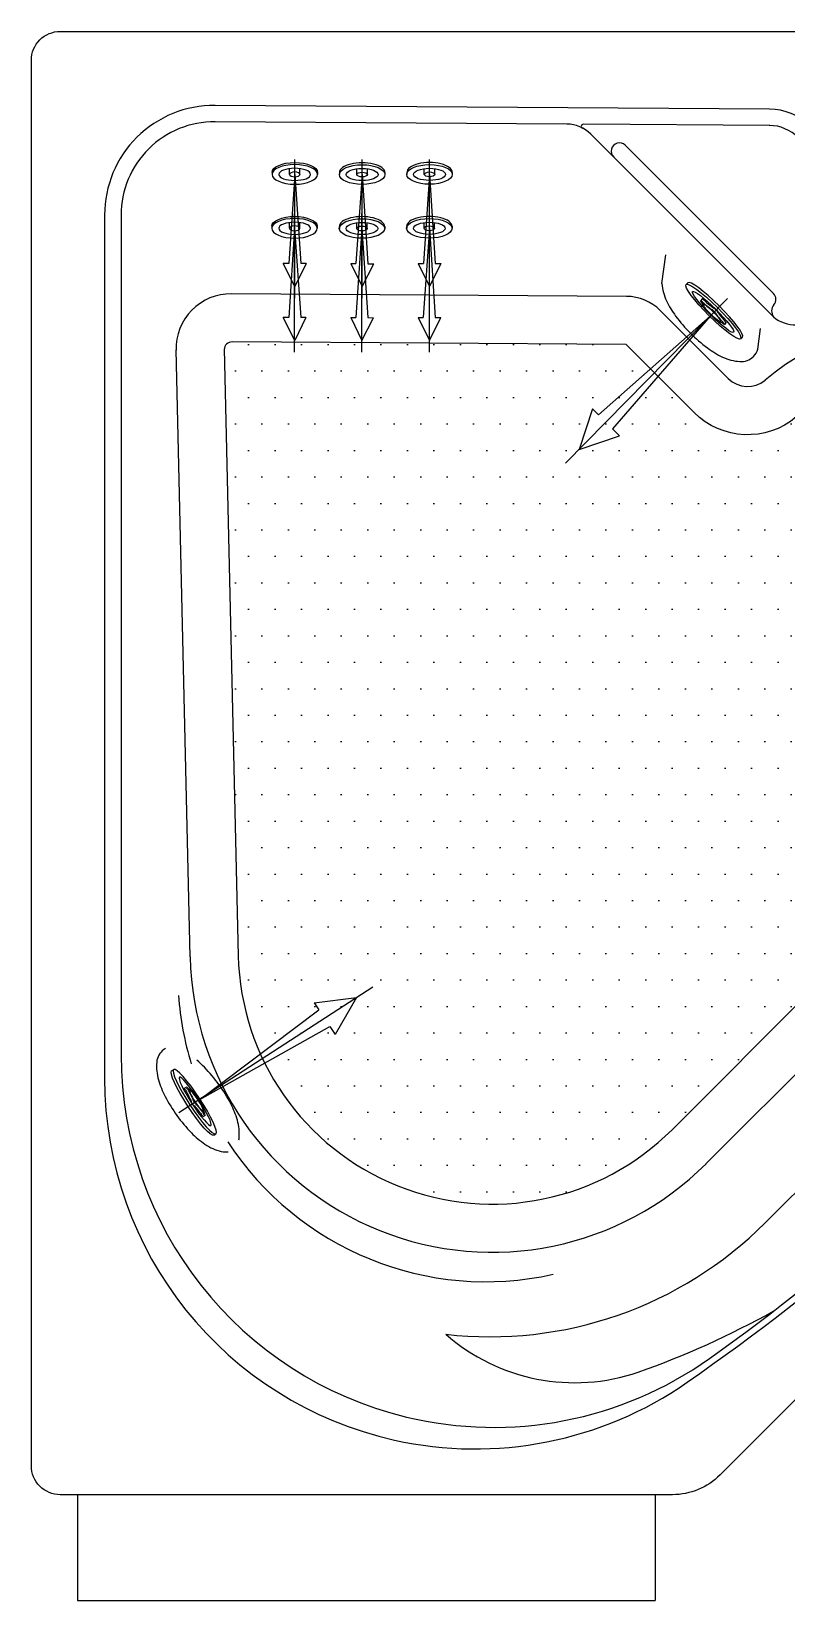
# Model space of a CAD drawing. Header units: millimetres. Extents: x -1264.83 to -1263.2, y 2202.79 to 2204.42.
# Drawn here: x -1264.825 to -1264.041, y 2202.794 to 2204.424 of the extents above; entities that cross this region are included whole.
import ezdxf

# ---------------------------------------------------------------- set-up
doc = ezdxf.new("R2010")
doc.units = ezdxf.units.MM
doc.header["$LTSCALE"] = 10
doc.linetypes.add('HIDDEN', pattern=[0.375, 0.25, -0.125])
doc.layers.add('jacuzzi', color=1, linetype='Continuous')
doc.layers.add('LCOTA02', color=1, linetype='Continuous')

# ---------------------------------------------------------------- blocks, each defined once
blk = doc.blocks.new('*E2')
at = {"layer": 'LCOTA02', "extrusion": (0, 0, -1)}
for centre, start_param, end_param in [((-0.14, 1.57), -1.378279, 0), ((-0.13, -1.4), 3.141593, 4.519872)]:
    blk.add_ellipse(centre, major_axis=(-0.001, 0.268), ratio=0.15, start_param=start_param, end_param=end_param, dxfattribs=at)

msp = doc.modelspace()

# ---------------------------------------------------------------- hatches: boundary and pattern name
at = {"layer": 'jacuzzi'}
h = msp.add_hatch(dxfattribs=at)
h.set_pattern_fill('DOTS', color=256, scale=0.44, style=0)
h.set_pattern_definition([(0, (-1257.381005, 2198.406658), (0.01375, 0.0275), [0, -0.0275])])
edge = h.paths.add_edge_path()
edge.add_line((-1264.6251, 2204.0946), (-1264.6105, 2203.4642))
edge.add_arc((-1264.3466, 2203.4703), 0.264, 181.3235, 315)
edge.add_line((-1264.1599, 2203.2836), (-1264.0151, 2203.4284))
edge.add_arc((-1264.0504, 2203.4638), 0.05, 315, 398.0777)
edge.add_arc((-1263.9595, 2203.535), 0.0655, 51.9223, 218.0777, ccw=False)
edge.add_arc((-1263.8883, 2203.6259), 0.05, 231.9223, 315)
edge.add_line((-1263.8529, 2203.5906), (-1263.7382, 2203.7053))
edge.add_arc((-1263.8913, 2203.8584), 0.2165, 315, 490.1048)
edge.add_arc((-1264.0814, 2204.084), 0.0785, 225, 310.1048, ccw=False)
edge.add_line((-1264.1369, 2204.0285), (-1264.2075, 2204.0991))
edge.add_line((-1264.2075, 2204.0991), (-1264.617, 2204.1019))
edge.add_arc((-1264.6171, 2204.0939), 0.008, 89.6155, 180)

# ---------------------------------------------------------------- linework, layer by layer
for p, q in [((-1264.0587, 2204.3437), (-1264.6346, 2204.3476)), ((-1264.2693, 2204.3281), (-1264.6346, 2204.3306)), ((-1264.0581, 2204.3267), (-1264.252, 2204.328)), ((-1264.0545, 2204.128), (-1264.2443, 2204.3177)), ((-1264.0544, 2204.1521), (-1264.2085, 2204.3061)), ((-1264.5518, 2204.1475), (-1264.5518, 2204.2914)), ((-1264.4818, 2204.1473), (-1264.4818, 2204.2913)), ((-1264.4118, 2204.1475), (-1264.4118, 2204.2914)), ((-1264.5754, 2204.278), (-1264.5754, 2204.2759)), ((-1264.5518, 2204.2759), (-1264.5578, 2204.1832)), ((-1264.5573, 2204.2759), (-1264.5573, 2204.2818)), ((-1264.5518, 2204.2759), (-1264.5455, 2204.1833)), ((-1264.5464, 2204.2759), (-1264.5464, 2204.2818)), ((-1264.5283, 2204.278), (-1264.5283, 2204.2759)), ((-1264.5054, 2204.2778), (-1264.5054, 2204.2757)), ((-1264.4818, 2204.2757), (-1264.4882, 2204.1832)), ((-1264.4873, 2204.2757), (-1264.4873, 2204.2817)), ((-1264.4818, 2204.2757), (-1264.4759, 2204.1831)), ((-1264.4764, 2204.2757), (-1264.4764, 2204.2817)), ((-1264.4583, 2204.2778), (-1264.4583, 2204.2757)), ((-1264.4354, 2204.278), (-1264.4354, 2204.2759)), ((-1264.4118, 2204.2759), (-1264.4182, 2204.1833)), ((-1264.4173, 2204.2759), (-1264.4173, 2204.2818)), ((-1264.4118, 2204.2759), (-1264.4059, 2204.1832)), ((-1264.4064, 2204.2759), (-1264.4064, 2204.2818)), ((-1264.3883, 2204.278), (-1264.3883, 2204.2759)), ((-1264.7494, 2204.2336), (-1264.7494, 2203.337)), ((-1264.7322, 2204.2336), (-1264.7322, 2203.3614)), ((-1264.5755, 2204.222), (-1264.5755, 2204.2199)), ((-1264.552, 2204.2199), (-1264.5579, 2204.1272)), ((-1264.5574, 2204.2199), (-1264.5574, 2204.2258)), ((-1264.552, 2204.0914), (-1264.552, 2204.2354)), ((-1264.552, 2204.2199), (-1264.5456, 2204.1273)), ((-1264.5465, 2204.2199), (-1264.5465, 2204.2258)), ((-1264.5284, 2204.222), (-1264.5284, 2204.2199)), ((-1264.5055, 2204.2218), (-1264.5055, 2204.2197)), ((-1264.482, 2204.2197), (-1264.4883, 2204.1271)), ((-1264.4874, 2204.2197), (-1264.4874, 2204.2256)), ((-1264.482, 2204.0913), (-1264.482, 2204.2353)), ((-1264.482, 2204.2197), (-1264.476, 2204.1271)), ((-1264.4765, 2204.2197), (-1264.4765, 2204.2256)), ((-1264.4584, 2204.2218), (-1264.4584, 2204.2197)), ((-1264.4355, 2204.222), (-1264.4355, 2204.2199)), ((-1264.412, 2204.2199), (-1264.4183, 2204.1273)), ((-1264.4174, 2204.2199), (-1264.4174, 2204.2258)), ((-1264.412, 2204.0914), (-1264.412, 2204.2354)), ((-1264.412, 2204.2199), (-1264.406, 2204.1272)), ((-1264.4065, 2204.2199), (-1264.4065, 2204.2258)), ((-1264.3884, 2204.222), (-1264.3884, 2204.2199)), ((-1264.1704, 2204.1625), (-1264.1662, 2204.1923)), ((-1264.5518, 2204.1595), (-1264.5639, 2204.1832)), ((-1264.5578, 2204.1832), (-1264.5639, 2204.1832)), ((-1264.5401, 2204.1833), (-1264.5518, 2204.1595)), ((-1264.5401, 2204.1833), (-1264.5455, 2204.1833)), ((-1264.4936, 2204.1832), (-1264.4882, 2204.1832)), ((-1264.4936, 2204.1832), (-1264.4819, 2204.1593)), ((-1264.4819, 2204.1593), (-1264.4698, 2204.183)), ((-1264.4759, 2204.1831), (-1264.4698, 2204.183)), ((-1264.4236, 2204.1833), (-1264.4182, 2204.1833)), ((-1264.4236, 2204.1833), (-1264.4119, 2204.1595)), ((-1264.4119, 2204.1595), (-1264.3998, 2204.1832)), ((-1264.4059, 2204.1832), (-1264.3998, 2204.1832)), ((-1264.1435, 2204.1633), (-1264.1452, 2204.1615)), ((-1264.2072, 2204.1491), (-1264.6176, 2204.1519)), ((-1264.2704, 2203.976), (-1264.1021, 2204.1471)), ((-1264.1284, 2204.1465), (-1264.1303, 2204.1446)), ((-1264.5519, 2204.1034), (-1264.564, 2204.1272)), ((-1264.5579, 2204.1272), (-1264.564, 2204.1272)), ((-1264.5402, 2204.1273), (-1264.5519, 2204.1034)), ((-1264.5402, 2204.1273), (-1264.5456, 2204.1273)), ((-1264.4937, 2204.1272), (-1264.4883, 2204.1271)), ((-1264.4937, 2204.1272), (-1264.482, 2204.1033)), ((-1264.482, 2204.1033), (-1264.4699, 2204.127)), ((-1264.476, 2204.1271), (-1264.4699, 2204.127)), ((-1264.4237, 2204.1273), (-1264.4183, 2204.1273)), ((-1264.4237, 2204.1273), (-1264.412, 2204.1034)), ((-1264.412, 2204.1034), (-1264.3999, 2204.1272)), ((-1264.406, 2204.1272), (-1264.3999, 2204.1272)), ((-1264.1203, 2204.1286), (-1264.2361, 2204.0261)), ((-1264.1203, 2204.1286), (-1264.2216, 2204.0116)), ((-1264.1015, 2204.0638), (-1264.1722, 2204.1345)), ((-1264.1036, 2204.1219), (-1264.1054, 2204.1201)), ((-1264.0867, 2204.1069), (-1264.0885, 2204.1051)), ((-1264.0708, 2204.0945), (-1264.0678, 2204.1159)), ((-1264.6605, 2203.463), (-1264.6751, 2204.0935)), ((-1264.2425, 2204.0324), (-1264.2564, 2203.9903)), ((-1264.2425, 2204.0324), (-1264.2361, 2204.0261)), ((-1264.2216, 2204.0116), (-1264.2144, 2204.0044)), ((-1264.2564, 2203.9903), (-1264.2144, 2204.0044)), ((-1264.0631, 2203.1868), (-1263.8082, 2203.4417)), ((-1264.4708, 2203.4316), (-1264.6721, 2203.301)), ((-1264.5316, 2203.4155), (-1264.4876, 2203.4208)), ((-1264.4876, 2203.4208), (-1264.5098, 2203.3824)), ((-1264.6504, 2203.3151), (-1264.5267, 2203.408)), ((-1264.5316, 2203.4155), (-1264.5267, 2203.408)), ((-1264.1246, 2203.2482), (-1263.9678, 2203.405)), ((-1264.6504, 2203.3151), (-1264.5154, 2203.3909)), ((-1264.5154, 2203.3909), (-1264.5098, 2203.3824)), ((-1264.6797, 2203.3448), (-1264.6776, 2203.3462)), ((-1264.6663, 2203.3267), (-1264.664, 2203.3282)), ((-1264.6471, 2203.2974), (-1264.645, 2203.2988)), ((-1264.6358, 2203.2779), (-1264.6337, 2203.2793))]:
    msp.add_line(p, q, dxfattribs=at)
at = {"layer": 'jacuzzi', "linetype": 'HIDDEN'}
for p, q in [((-1264.7775, 2202.9045), (-1264.7775, 2202.7945)), ((-1264.1775, 2202.9045), (-1264.1775, 2202.7945)), ((-1264.7775, 2202.7945), (-1264.1775, 2202.7945))]:
    msp.add_line(p, q, dxfattribs=at)
at = {"layer": 'jacuzzi', "color": 3}
msp.add_lwpolyline([(-1263.3054, 2203.7584, -0.198923), (-1263.3259, 2203.7089), (-1264.11, 2202.925, -0.198902), (-1264.1595, 2202.9045), (-1264.7954, 2202.9045, -0.414214), (-1264.8254, 2202.9345), (-1264.8254, 2204.3944, -0.414214), (-1264.7954, 2204.4244), (-1263.3354, 2204.4244, -0.414214), (-1263.3054, 2204.3944)], format="xyb", close=True, dxfattribs=at)
at = {"layer": 'jacuzzi'}
for points in [[(-1264.1704, 2204.1625, 0.092249), (-1264.1656, 2204.1445, 0.048941), (-1264.1561, 2204.1287, 0.036618), (-1264.1408, 2204.111, 0.036618), (-1264.1231, 2204.0957, 0.048941), (-1264.1074, 2204.0862, 0.092249), (-1264.0894, 2204.0815, 0.218591), (-1264.0754, 2204.0866, 0.129048), (-1264.0708, 2204.0945)], [(-1264.6251, 2204.0946), (-1264.6105, 2203.4642, 0.659858), (-1264.1599, 2203.2836), (-1264.0151, 2203.4284, 0.379254), (-1264.0111, 2203.4946, -0.885935), (-1263.9191, 2203.5866, 0.379254), (-1263.8529, 2203.5906), (-1263.7382, 2203.7053, 0.958169), (-1264.0308, 2204.0239, -0.389406), (-1264.1369, 2204.0285), (-1264.2075, 2204.0991), (-1264.617, 2204.1019, 0.416181), (-1264.6251, 2204.0939)], [(-1264.6862, 2203.3679, 0.027993), (-1264.6879, 2203.3668, 0.218591), (-1264.6952, 2203.3538, 0.092249), (-1264.6934, 2203.3353, 0.048941), (-1264.6865, 2203.3182, 0.036618), (-1264.6742, 2203.2983, 0.036618), (-1264.6592, 2203.2804, 0.048941), (-1264.6451, 2203.2685, 0.092249), (-1264.6281, 2203.2609, 0.100961), (-1264.621, 2203.2607)], [(-1264.6098, 2203.2731, 0.026779), (-1264.6096, 2203.275, 0.092249), (-1264.6114, 2203.2935, 0.048941), (-1264.6183, 2203.3106, 0.036618), (-1264.6306, 2203.3305, 0.036618), (-1264.6456, 2203.3484, 0.028685), (-1264.6536, 2203.3557, 0.028685)]]:
    msp.add_lwpolyline(points, format="xyb", dxfattribs=at)
for centre, radius, start, end in [((-1264.6354, 2204.2336), 0.114, 89.6155, 180), ((-1264.0591, 2204.2837), 0.06, 45, 89.6155), ((-1264.6352, 2204.2336), 0.097, 89.6155, 180), ((-1264.2695, 2204.2925), 0.0357, 45, 89.6155), ((-1264.252, 2204.3258), 0.00224, 89.6155, 269.6155), ((-1264.0591, 2204.2837), 0.043, 45, 89.6155), ((-1264.2145, 2204.3001), 0.00856, 44.9442, 226.6789), ((-1264.618, 2204.0948), 0.0571, 89.6155, 181.3235), ((-1264.2075, 2204.0992), 0.05, 45, 89.6155), ((-1264.0464, 2204.1339), 0.01, 139.4386, 216.1185), ((-1264.0605, 2204.146), 0.00856, 319.4386, 45), ((-1263.8913, 2203.8584), 0.2665, 315, 130.1048), ((-1264.0312, 2204.1555), 0.036, 229.6776, 311.6592), ((-1264.0814, 2204.084), 0.0285, 225, 310.1048), ((-1265.6038, 2205.1148), 2.5522, 304.8851, 328.0498), ((-1265.4398, 2204.9017), 2.2766, 305.3972, 330.4292), ((-1264.3466, 2203.4703), 0.314, 181.3235, 315), ((-1264.3532, 2203.4459), 0.3202, 184.1265, 197.0699), ((-1264.3452, 2203.3614), 0.387, 180, 256.4607), ((-1264.3644, 2203.337), 0.385, 180, 257.4194), ((-1264.3532, 2203.4459), 0.3202, 213.1412, 282.5738), ((-1264.3488, 2203.4725), 0.404, 263.4492, 315), ((-1264.4938, 2203.8805), 0.8998, 289.3999, 299.254), ((-1264.2608, 2203.2248), 0.204, 228.8956, 288.8473), ((-1264.3452, 2203.3614), 0.387, 256.4607, 305.3972), ((-1264.3644, 2203.337), 0.385, 257.4194, 304.8851)]:
    msp.add_arc(centre, radius, start, end, dxfattribs=at)
at = {"layer": 'jacuzzi', "extrusion": (0, 0, -1)}
for centre, major_axis, ratio, start_param, end_param in [((-1264.5518, 2204.278), (0.0236, 0), 0.431953, 3.141593, 6.283185), ((-1264.5518, 2204.2759), (0.0236, 0), 0.431953, 3.141593, 9.424778), ((-1264.5518, 2204.2759), (0.0165, 0), 0.381644, 3.141593, 9.424778), ((-1264.5518, 2204.2759), (0.00544, 0), 0.461888, 1.570796326786014, 7.8539816339656), ((-1264.552, 2204.222), (0.0236, 0), 0.431953, 3.141593, 6.283185), ((-1264.552, 2204.2199), (0.0236, 0), 0.431953, 3.141593, 9.424778), ((-1264.552, 2204.2199), (0.0165, 0), 0.381644, 3.141593, 9.424778), ((-1264.552, 2204.2199), (0.00544, 0), 0.461888, 1.570796326786014, 7.8539816339656), ((-1264.6578, 2203.3113), (-0.0219, 0.0335), 0.15, 3.141593, 6.283185), ((-1264.6557, 2203.3127), (-0.0219, 0.0335), 0.15, 3.141593, 9.424778), ((-1264.6553, 2203.313), (-0.0164, 0.0251), 0.133333, 3.141593, 9.424778), ((-1264.6648, 2203.3244), (-0.00147, 0.00224), 0.15, -1.378279, 0), ((-1264.6698, 2203.3262), (-0.0104, 0.0159), 0.15, 1.763314, 2.634916), ((-1264.6627, 2203.3258), (-0.00147, 0.00224), 0.15, -1.378279, 0.74996), ((-1264.6696, 2203.3403), (-0.0104, 0.0159), 0.15, 3.019951, 3.891553), ((-1264.6677, 2203.3275), (-0.0104, 0.0159), 0.15, 1.763314, 2.634916), ((-1264.654, 2203.3138), (-0.0069, 0.0105), 0.15, 3.141593, 9.424778), ((-1264.6574, 2203.3225), (-0.00147, 0.00224), 0.15, -0.121642, 2.006598), ((-1264.658, 2203.3112), (-0.00147, 0.00224), 0.15, 3.648269, 5.776509), ((-1264.6559, 2203.3125), (-0.00147, 0.00224), 0.15, 3.648269, 5.776509), ((-1264.649, 2203.2944), (-0.0104, 0.0159), 0.15, 0.506677, 1.378279), ((-1264.65, 2203.3165), (-0.0104, 0.0159), 0.15, 4.276588, 5.14819), ((-1264.6469, 2203.2958), (-0.0104, 0.0159), 0.15, 0.506677, 1.378279), ((-1264.6474, 2203.3072), (-0.00147, 0.00224), 0.15, 1.134995, 3.263235), ((-1264.6486, 2203.2997), (-0.00147, 0.00224), 0.15, 3.141593, 4.519872), ((-1264.6359, 2203.289), (-0.0104, 0.0159), 0.15, -0.74996, 0.121642), ((-1264.6465, 2203.301), (-0.00147, 0.00224), 0.15, 2.391632, 4.519872)]:
    msp.add_ellipse(centre, major_axis=major_axis, ratio=ratio, start_param=start_param, end_param=end_param, dxfattribs=at)
at = {"layer": 'jacuzzi'}
for centre, major_axis, ratio, start_param, end_param in [((-1264.4818, 2204.2778), (0.0236, 0), 0.431953, 6.283185, 9.424778), ((-1264.4118, 2204.278), (0.0236, 0), 0.431953, 6.283185, 9.424778), ((-1264.4818, 2204.2757), (-0.00544, 0), 0.461888, -3.141592653589793, 3.141592653589793), ((-1264.4118, 2204.2759), (-0.00544, 0), 0.461888, -3.141592653589793, 3.141592653589793), ((-1264.482, 2204.2218), (0.0236, 0), 0.431953, 6.283185, 9.424778), ((-1264.482, 2204.2197), (-0.00544, 0), 0.461888, -3.141592653589793, 3.141592653589793), ((-1264.412, 2204.222), (0.0236, 0), 0.431953, 6.283185, 9.424778), ((-1264.412, 2204.2199), (-0.00544, 0), 0.461888, -3.141592653589793, 3.141592653589793), ((-1264.1169, 2204.1333), (-0.0284, 0.0282), 0.15, 1.570796326788963, 7.853981633968549), ((-1264.1151, 2204.1351), (-0.0284, 0.0282), 0.15, 3.141593, 6.283185), ((-1264.1172, 2204.133), (-0.0213, 0.0211), 0.133333, 1.570796326784004, 7.85398163396359), ((-1264.1283, 2204.1429), (-0.00189, 0.00189), 0.150033, -1.377003, 0.761242), ((-1264.1411, 2204.1525), (-0.0135, 0.0134), 0.15, 3.019951, 3.891553), ((-1264.129, 2204.1481), (-0.0135, 0.0134), 0.15, 1.763314, 2.634916), ((-1264.1261, 2204.137), (-0.00189, 0.00189), 0.150033, -0.100788, 2.010864), ((-1264.1183, 2204.1319), (-0.00887, 0.00881), 0.15, 1.570796326825246, 7.853981634004832), ((-1264.1272, 2204.1498), (-0.0135, 0.0134), 0.15, 1.763314, 2.634916), ((-1264.1217, 2204.1285), (-0.0135, 0.0134), 0.15, 4.276588, 5.14819), ((-1264.1166, 2204.1336), (-0.00189, 0.00189), 0.150033, 3.664263, 5.792975), ((-1264.1149, 2204.1353), (-0.00189, 0.00189), 0.150033, 3.664263, 5.792975), ((-1264.1021, 2204.1213), (-0.0135, 0.0134), 0.15, 0.506677, 1.378279), ((-1264.1131, 2204.1241), (-0.00189, 0.00189), 0.150033, 1.139026, 3.283932), ((-1264.1003, 2204.1231), (-0.0135, 0.0134), 0.15, 0.506677, 1.378279), ((-1264.0976, 2204.1092), (-0.0135, 0.0134), 0.15, -0.74996, 0.121642), ((-1264.1073, 2204.122), (-0.00189, 0.00189), 0.150033, 2.403372, 4.521054)]:
    msp.add_ellipse(centre, major_axis=major_axis, ratio=ratio, start_param=start_param, end_param=end_param, dxfattribs=at)
for centre, major_axis, ratio in [((-1264.4818, 2204.2757), (0.0236, 0), 0.431953), ((-1264.4118, 2204.2759), (0.0236, 0), 0.431953), ((-1264.4818, 2204.2757), (0.0165, 0), 0.381644), ((-1264.4118, 2204.2759), (0.0165, 0), 0.381644), ((-1264.482, 2204.2197), (0.0236, 0), 0.431953), ((-1264.482, 2204.2197), (0.0165, 0), 0.381644), ((-1264.412, 2204.2199), (0.0236, 0), 0.431953), ((-1264.412, 2204.2199), (0.0165, 0), 0.381644)]:
    msp.add_ellipse(centre, major_axis=major_axis, ratio=ratio, dxfattribs=at)

# ---------------------------------------------------------------- block references
at = {"layer": 'jacuzzi', "xscale": -0.009999999999879269, "yscale": 0.009999999999536158, "zscale": 0.009999999999999948, "rotation": 45.47038327720082}
msp.add_blockref('*E2', (-1264.1164, 2204.1326), dxfattribs=at)

doc.saveas('drawing.dxf')
